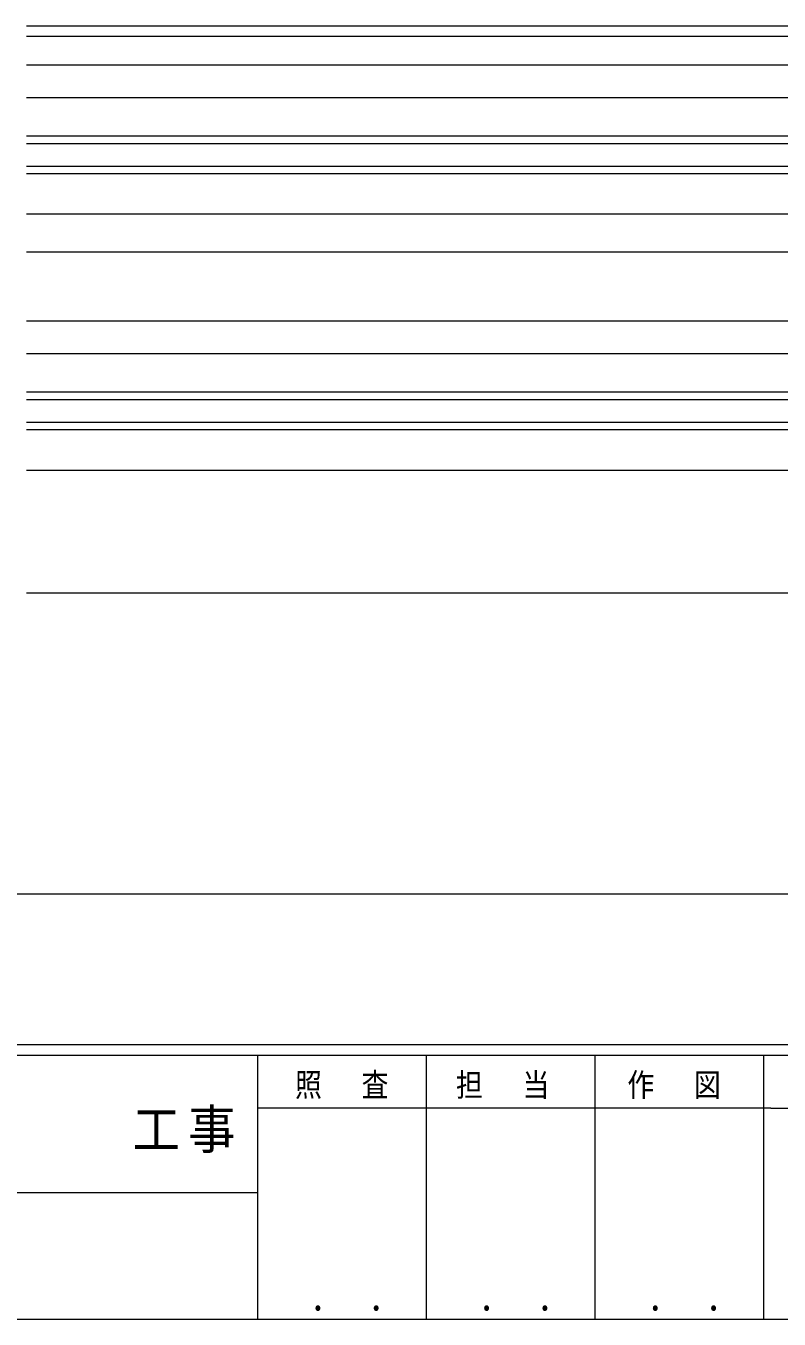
# Model space of a CAD drawing. Units: millimetres on the paper. Extents: x -397 to 397, y -282 to 282.
# Drawn here: x 90.5 to 190.6, y -282.1 to -110.4 of the extents above; entities that cross this region are included whole.
import ezdxf

# ---------------------------------------------------------------- set-up
doc = ezdxf.new("R2010")
doc.units = ezdxf.units.MM
for name, color, linetype, lineweight in [('0-1_YKK_ZWAK', 7, 'Continuous', 18), ('0-4_YKK_12', 2, 'Continuous', 18), ('0-7_YKK_D', 6, 'Continuous', 18)]:
    doc.layers.add(name, color=color, linetype=linetype, lineweight=lineweight)
doc.styles.add('ＭＳ ゴシック', font='')
doc.styles.get('ＭＳ ゴシック').set_extended_font_data('MS Gothic')

msp = doc.modelspace()

# ---------------------------------------------------------------- linework, layer by layer
at = {"layer": '0-1_YKK_ZWAK'}
for p, q in [((376.092, -245.688), (-393.908, -245.688)), ((338.292, -247.088), (-393.908, -247.088)), ((121.292, -247.088), (121.292, -282.088)), ((143.692, -247.088), (143.692, -282.088)), ((166.092, -247.088), (166.092, -282.088)), ((188.492, -247.088), (188.492, -282.088)), ((189.476, -254.087), (121.292, -254.087)), ((189.476, -254.087), (209.492, -254.087)), ((-7.508, -265.287), (121.292, -265.287)), ((-393.908, -282.088), (338.292, -282.088))]:
    msp.add_line(p, q, dxfattribs=at)
at = {"layer": '0-4_YKK_12'}
for p, q in [((90.62, -110.388), (279.42, -110.388)), ((249.82, -111.788), (90.62, -111.788)), ((249.12, -115.588), (90.62, -115.588)), ((90.62, -119.888), (249.12, -119.888)), ((258.12, -125.038), (90.62, -125.038)), ((258.12, -126.038), (90.62, -126.038)), ((258.12, -129.038), (90.62, -129.038)), ((249.12, -135.388), (90.62, -135.388)), ((90.62, -140.388), (264.42, -140.388)), ((249.12, -149.588), (90.62, -149.588)), ((90.62, -153.888), (249.12, -153.888)), ((258.12, -159.038), (90.62, -159.038)), ((258.12, -160.038), (90.62, -160.038)), ((258.12, -163.038), (90.62, -163.038)), ((258.12, -164.038), (90.62, -164.038)), ((90.62, -169.388), (249.12, -169.388)), ((259.12, -185.688), (90.62, -185.688))]:
    msp.add_line(p, q, dxfattribs=at)
msp.add_lwpolyline([(258.12, -125.038), (258.12, -130.038), (90.62, -130.038)], dxfattribs=at)
at = {"layer": '0-7_YKK_D'}
msp.add_line((272.12, -225.688), (-93.88, -225.688), dxfattribs=at)

# ---------------------------------------------------------------- texts
at = {"layer": '0-1_YKK_ZWAK', "attachment_point": 7, "style": 'ＭＳ ゴシック'}
for s, insert, char_height in [('\\T1.24;\\W0.85;照\\~\\~査', (126.281, -252.868), 3.079), ('\\T1.24;\\W0.85;担\\~\\~当', (147.646, -252.868), 3.079), ('\\T1.24;\\W0.85;作\\~\\~図', (170.412, -252.85), 3.079), ('\\T1.17;\\W0.9;工事', (104.723, -260.044), 5.132), ('\\T1.24;\\W0.85;\\~．\\~．', (125.747, -281.034), 3.592), ('\\T1.24;\\W0.85;\\~．\\~．', (148.147, -281.034), 3.592), ('\\T1.24;\\W0.85;\\~．\\~．', (170.547, -281.034), 3.592)]:
    msp.add_mtext(s, dxfattribs=dict(at, insert=insert, char_height=char_height))

doc.saveas('drawing.dxf')
